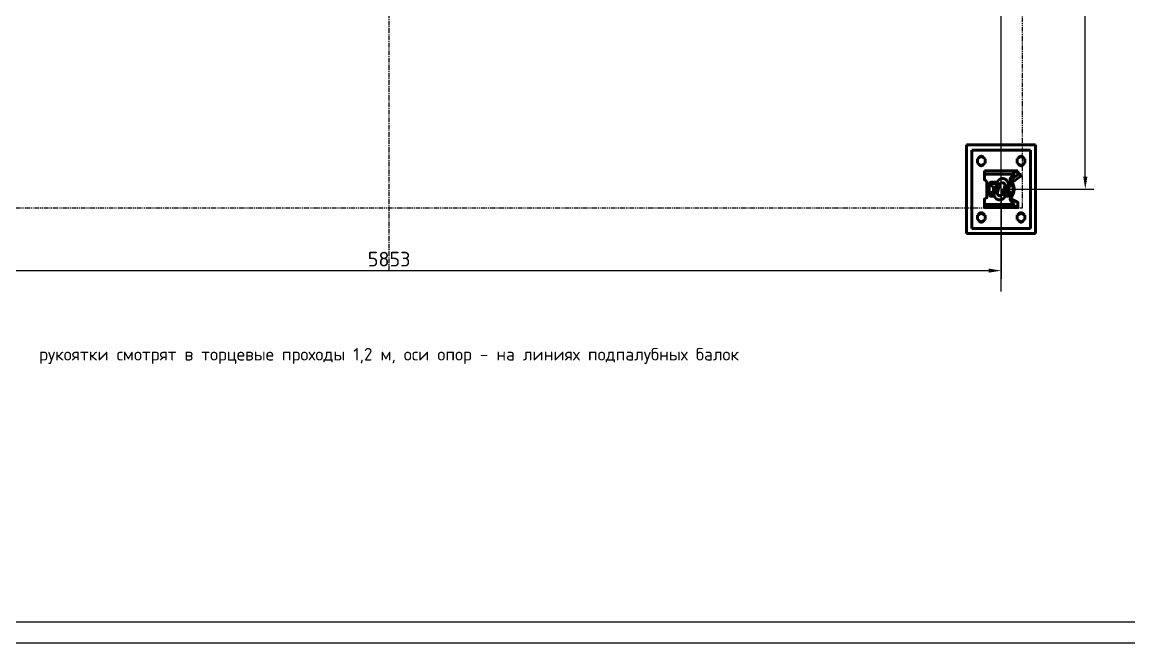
# Model space of a CAD drawing. Header units: millimetres. Extents: x 0 to 1682, y 0 to 1188.
# Drawn here: x 345 to 874, y 0 to 297 of the extents above; entities that cross this region are included whole.
import ezdxf
from ezdxf.enums import TextEntityAlignment as Align

# ---------------------------------------------------------------- set-up
doc = ezdxf.new("R2010")
doc.units = ezdxf.units.MM
doc.header["$LTSCALE"] = 0.7
doc.linetypes.add('CENTER', pattern=[5.08, 3.175, -0.635, 0.635, -0.635])
doc.linetypes.add('PHANTOM', pattern=[6.35, 3.175, -0.635, 0.635, -0.635, 0.635, -0.635])
for name, color, linetype in [('00_РАМКА', 7, 'Continuous'), ('08_ТЕКСТ', 7, 'Continuous'), ('09_РАЗМЕРЫ', 7, 'Continuous')]:
    doc.layers.add(name, color=color, linetype=linetype)
for name, color, linetype, lineweight in [('07_ОСИ', 2, 'CENTER', 18), ('20_ВИДИМЫЕ', 7, 'Continuous', 50), ('22_ТОНКИЕ', 7, 'Continuous', 18), ('24_ФАНТОМ', 7, 'PHANTOM', 18)]:
    doc.layers.add(name, color=color, linetype=linetype, lineweight=lineweight)
doc.styles.add('ГОСТ', font='isocpeur.ttf')
doc.dimstyles.new('ГОСТ', dxfattribs={"dimscale": 2, "dimtxt": 3.5, "dimasz": 3, "dimexe": 2, "dimexo": 0, "dimgap": 1, "dimtad": 1, "dimdec": 1, "dimtxsty": 'ГОСТ', "dimcen": 2.5, "dimclrd": 7, "dimclre": 7, "dimclrt": 7, "dimazin": 3, "dimtfac": 1, "dimtmove": 0, "dimatfit": 3, "dimarcsym": 0})

msp = doc.modelspace()

# ---------------------------------------------------------------- linework, layer by layer
at = {"layer": '00_РАМКА'}
for points in [[(0, 0), (1682, 0), (1682, 1188), (0, 1188)], [(40, 10), (1672, 10), (1672, 1178), (40, 1178)]]:
    msp.add_lwpolyline(points, close=True, dxfattribs=at)
at = {"layer": '07_ОСИ'}
msp.add_line((520, 178.1), (520, 481.9), dxfattribs=at)
at = {"layer": '20_ВИДИМЫЕ'}
for points in [[(796.15, 195.8), (796.15, 238.3)], [(829.15, 238.3), (796.15, 238.3)], [(829.15, 195.8), (829.15, 238.3)], [(798.65, 198.3), (798.65, 235.8)], [(826.65, 235.8), (798.65, 235.8)], [(826.65, 198.3), (826.65, 235.8)], [(803.15, 232.63), (801.35, 231.59)], [(801.35, 231.59), (801.35, 229.51)], [(801.35, 229.51), (803.15, 228.47)], [(801.92, 231.92), (801.95, 231.99), (801.98, 232.07), (802.02, 232.14), (802.06, 232.21), (802.11, 232.27), (802.16, 232.34), (802.21, 232.4), (802.27, 232.45), (802.33, 232.51), (802.39, 232.56), (802.46, 232.6), (802.53, 232.64), (802.6, 232.68), (802.68, 232.71), (802.75, 232.74), (802.83, 232.76), (802.91, 232.78), (802.99, 232.79), (803.07, 232.8), (803.15, 232.8), (803.23, 232.8), (803.31, 232.79), (803.39, 232.78), (803.47, 232.76), (803.55, 232.74), (803.62, 232.71), (803.7, 232.68), (803.77, 232.64), (803.84, 232.6), (803.91, 232.56), (803.97, 232.51), (804.03, 232.45), (804.09, 232.4), (804.14, 232.34), (804.19, 232.27), (804.24, 232.21), (804.28, 232.14), (804.32, 232.07), (804.35, 231.99), (804.38, 231.92)], [(804.38, 229.18), (804.35, 229.11), (804.32, 229.03), (804.28, 228.96), (804.24, 228.89), (804.19, 228.83), (804.14, 228.76), (804.09, 228.7), (804.03, 228.65), (803.97, 228.59), (803.91, 228.54), (803.84, 228.5), (803.77, 228.46), (803.7, 228.42), (803.62, 228.39), (803.55, 228.36), (803.47, 228.34), (803.39, 228.32), (803.31, 228.31), (803.23, 228.3), (803.15, 228.3), (803.07, 228.3), (802.99, 228.31), (802.91, 228.32), (802.83, 228.34), (802.75, 228.36), (802.68, 228.39), (802.6, 228.42), (802.53, 228.46), (802.46, 228.5), (802.39, 228.54), (802.33, 228.59), (802.27, 228.65), (802.21, 228.7), (802.16, 228.76), (802.11, 228.83), (802.06, 228.89), (802.02, 228.96), (801.98, 229.03), (801.95, 229.11), (801.92, 229.18)], [(804.95, 231.59), (803.15, 232.63)], [(803.15, 228.47), (804.95, 229.51)], [(804.95, 229.51), (804.95, 231.59)], [(822.15, 232.63), (820.35, 231.59)], [(820.35, 231.59), (820.35, 229.51)], [(820.35, 229.51), (822.15, 228.47)], [(820.92, 231.92), (820.95, 231.99), (820.98, 232.07), (821.02, 232.14), (821.06, 232.21), (821.11, 232.27), (821.16, 232.34), (821.21, 232.4), (821.27, 232.45), (821.33, 232.51), (821.39, 232.56), (821.46, 232.6), (821.53, 232.64), (821.6, 232.68), (821.68, 232.71), (821.75, 232.74), (821.83, 232.76), (821.91, 232.78), (821.99, 232.79), (822.07, 232.8), (822.15, 232.8), (822.23, 232.8), (822.31, 232.79), (822.39, 232.78), (822.47, 232.76), (822.55, 232.74), (822.62, 232.71), (822.7, 232.68), (822.77, 232.64), (822.84, 232.6), (822.91, 232.56), (822.97, 232.51), (823.03, 232.45), (823.09, 232.4), (823.14, 232.34), (823.19, 232.27), (823.24, 232.21), (823.28, 232.14), (823.32, 232.07), (823.35, 231.99), (823.38, 231.92)], [(823.38, 229.18), (823.35, 229.11), (823.32, 229.03), (823.28, 228.96), (823.24, 228.89), (823.19, 228.83), (823.14, 228.76), (823.09, 228.7), (823.03, 228.65), (822.97, 228.59), (822.91, 228.54), (822.84, 228.5), (822.77, 228.46), (822.7, 228.42), (822.62, 228.39), (822.55, 228.36), (822.47, 228.34), (822.39, 228.32), (822.31, 228.31), (822.23, 228.3), (822.15, 228.3), (822.07, 228.3), (821.99, 228.31), (821.91, 228.32), (821.83, 228.34), (821.75, 228.36), (821.68, 228.39), (821.6, 228.42), (821.53, 228.46), (821.46, 228.5), (821.39, 228.54), (821.33, 228.59), (821.27, 228.65), (821.21, 228.7), (821.16, 228.76), (821.11, 228.83), (821.06, 228.89), (821.02, 228.96), (820.98, 229.03), (820.95, 229.11), (820.92, 229.18)], [(823.95, 231.59), (822.15, 232.63)], [(822.15, 228.47), (823.95, 229.51)], [(823.95, 229.51), (823.95, 231.59)], [(804.65, 225.69), (804.65, 225.72), (804.65, 225.75), (804.65, 225.77), (804.65, 225.79), (804.65, 225.8), (804.65, 225.8)], [(804.65, 225.8), (820.65, 225.8)], [(804.65, 224.31), (804.65, 225.69)], [(804.65, 224.21), (804.65, 224.23), (804.65, 224.26), (804.65, 224.28), (804.65, 224.29), (804.65, 224.3), (804.65, 224.31)], [(804.65, 224.31), (818.65, 224.31)], [(804.65, 221.66), (804.65, 224.21)], [(817.17, 221.29), (817.12, 221.35), (817.08, 221.42), (817.04, 221.49), (817.01, 221.57), (816.98, 221.65), (816.97, 221.73), (816.96, 221.81), (816.96, 221.89), (816.97, 221.97), (816.99, 222.05), (817.01, 222.13), (817.05, 222.2), (817.09, 222.27), (817.14, 222.34), (817.19, 222.4)], [(817.08, 222.27), (817.09, 222.27), (817.09, 222.27), (817.09, 222.27), (817.09, 222.27), (817.09, 222.28), (817.09, 222.28)], [(817.11, 222.3), (817.11, 222.3), (817.11, 222.3), (817.11, 222.3), (817.11, 222.31), (817.11, 222.31), (817.12, 222.31)], [(817.13, 222.33), (817.13, 222.33), (817.13, 222.33), (817.14, 222.34), (817.14, 222.34), (817.14, 222.34), (817.14, 222.34)], [(817.15, 221.32), (821.41, 224.53)], [(817.15, 222.36), (817.16, 222.36), (817.16, 222.36), (817.16, 222.37), (817.16, 222.37), (817.17, 222.37), (817.17, 222.37)], [(818.65, 223.86), (817.19, 222.4)], [(817.99, 220.2), (822.26, 223.41)], [(818.65, 225.24), (818.65, 225.26), (818.66, 225.27), (818.68, 225.29), (818.7, 225.3), (818.73, 225.31), (818.75, 225.31)], [(818.65, 225.24), (818.65, 224.31)], [(818.65, 224.31), (818.65, 224.3), (818.65, 224.29), (818.65, 224.28), (818.65, 224.26), (818.65, 224.23), (818.65, 224.21)], [(818.65, 224.21), (818.65, 223.86)], [(818.75, 223.82), (818.73, 223.83), (818.7, 223.84), (818.68, 223.85), (818.66, 223.85), (818.65, 223.86), (818.65, 223.86)], [(818.75, 225.31), (820.65, 225.31)], [(820.65, 225.69), (820.65, 225.72), (820.65, 225.75), (820.65, 225.77), (820.65, 225.79), (820.65, 225.8), (820.65, 225.8)], [(820.65, 225.69), (820.65, 225.31)], [(820.65, 225.31), (820.65, 223.95)], [(821.41, 224.53), (821.42, 224.52), (821.44, 224.49), (821.48, 224.44), (821.52, 224.38), (821.58, 224.31), (821.65, 224.22), (821.72, 224.12), (821.8, 224.02), (821.87, 223.92), (821.95, 223.82), (822.02, 223.72), (822.09, 223.63), (822.14, 223.56), (822.19, 223.5), (822.22, 223.45), (822.25, 223.42), (822.26, 223.41)], [(804.65, 221.66), (804.66, 221.6), (804.67, 221.54), (804.7, 221.48), (804.74, 221.43), (804.78, 221.39), (804.83, 221.35)], [(804.83, 221.35), (805.38, 221.05)], [(805.85, 221.05), (805.38, 221.05)], [(805.85, 213.26), (805.85, 221.05)], [(807.18, 214.13), (807.15, 214.2), (807.11, 214.27), (807.07, 214.34), (807.04, 214.41), (807.01, 214.48), (806.97, 214.56), (806.94, 214.63), (806.91, 214.71), (806.88, 214.78), (806.85, 214.85), (806.82, 214.93), (806.8, 215.01), (806.77, 215.08), (806.75, 215.16), (806.72, 215.23), (806.7, 215.31), (806.68, 215.39), (806.66, 215.46), (806.64, 215.54), (806.62, 215.62), (806.6, 215.7), (806.58, 215.78), (806.57, 215.86), (806.55, 215.93), (806.54, 216.01), (806.52, 216.09), (806.51, 216.17), (806.5, 216.25), (806.49, 216.33), (806.48, 216.41), (806.48, 216.49), (806.47, 216.57), (806.46, 216.65), (806.46, 216.73), (806.45, 216.81), (806.45, 216.89), (806.45, 216.97), (806.45, 217.05), (806.45, 217.13), (806.45, 217.21), (806.45, 217.29), (806.46, 217.37), (806.46, 217.45), (806.47, 217.53), (806.48, 217.61), (806.48, 217.69), (806.49, 217.77), (806.5, 217.85), (806.51, 217.93), (806.52, 218.01), (806.54, 218.09), (806.55, 218.17), (806.57, 218.24), (806.58, 218.32), (806.6, 218.4), (806.62, 218.48), (806.64, 218.56), (806.66, 218.64), (806.68, 218.71), (806.7, 218.79), (806.72, 218.87), (806.75, 218.94), (806.77, 219.02), (806.8, 219.09), (806.82, 219.17), (806.85, 219.25), (806.88, 219.32), (806.91, 219.39), (806.94, 219.47), (806.97, 219.54), (807.01, 219.62), (807.04, 219.69), (807.07, 219.76), (807.11, 219.83), (807.15, 219.9), (807.18, 219.97)], [(807.15, 218.88), (807.12, 218.8), (807.1, 218.72), (807.07, 218.64), (807.05, 218.57), (807.03, 218.49), (807.01, 218.41), (806.99, 218.33), (806.98, 218.25), (806.96, 218.17), (806.94, 218.09), (806.93, 218.01), (806.92, 217.94), (806.91, 217.86), (806.9, 217.78), (806.89, 217.69), (806.88, 217.61), (806.87, 217.53), (806.86, 217.45), (806.86, 217.37), (806.86, 217.29), (806.85, 217.21), (806.85, 217.13), (806.85, 217.05), (806.85, 216.97), (806.85, 216.89), (806.86, 216.81), (806.86, 216.73), (806.86, 216.65), (806.87, 216.57), (806.88, 216.49), (806.89, 216.41), (806.9, 216.32), (806.91, 216.24), (806.92, 216.16), (806.93, 216.09), (806.94, 216.01), (806.96, 215.93), (806.98, 215.85), (806.99, 215.77), (807.01, 215.69), (807.03, 215.61), (807.05, 215.53), (807.07, 215.46), (807.1, 215.38), (807.12, 215.3), (807.15, 215.22)], [(807.15, 218.88), (807.16, 218.93), (807.18, 218.97), (807.19, 219.01), (807.2, 219.04), (807.21, 219.06), (807.21, 219.07)], [(807.18, 219.97), (807.22, 220.04), (807.27, 220.11), (807.33, 220.17), (807.38, 220.23), (807.45, 220.28), (807.51, 220.32), (807.59, 220.36), (807.66, 220.39), (807.74, 220.42), (807.82, 220.44), (807.9, 220.45), (807.98, 220.45)], [(807.21, 219.07), (807.24, 219.15), (807.28, 219.23), (807.31, 219.31), (807.34, 219.39), (807.38, 219.47), (807.42, 219.55), (807.46, 219.63), (807.5, 219.71), (807.54, 219.79)], [(807.39, 218.97), (807.36, 218.98), (807.33, 219), (807.3, 219.02), (807.27, 219.03), (807.24, 219.05), (807.21, 219.07)], [(807.71, 219.69), (807.67, 219.61), (807.63, 219.53), (807.59, 219.46), (807.56, 219.38), (807.52, 219.29), (807.48, 219.21), (807.45, 219.13), (807.42, 219.05), (807.39, 218.97)], [(808.83, 218.14), (807.39, 218.97)], [(807.54, 219.79), (807.59, 219.86), (807.65, 219.93), (807.72, 219.98), (807.8, 220.02), (807.89, 220.04), (807.98, 220.05)], [(807.98, 219.85), (807.92, 219.85), (807.87, 219.83), (807.82, 219.81), (807.78, 219.78), (807.74, 219.74), (807.71, 219.69)], [(807.98, 220.45), (810.83, 220.45)], [(807.98, 220.05), (810.7, 220.05)], [(810.64, 219.85), (807.98, 219.85)], [(808.83, 218.14), (808.87, 218.11), (808.91, 218.07), (808.94, 218.03), (808.96, 217.98), (808.97, 217.93), (808.98, 217.88)], [(808.98, 216.22), (808.98, 217.88)], [(809.37, 215.39), (810.74, 220.2)], [(810.74, 220.2), (810.77, 220.27), (810.79, 220.35), (810.82, 220.43), (810.85, 220.5), (810.88, 220.58), (810.92, 220.65), (810.96, 220.72), (810.99, 220.79), (811.04, 220.86), (811.08, 220.93), (811.12, 221), (811.17, 221.06), (811.22, 221.13), (811.27, 221.19), (811.32, 221.25), (811.38, 221.31), (811.43, 221.37), (811.49, 221.42), (811.55, 221.48), (811.61, 221.53), (811.68, 221.58), (811.74, 221.63), (811.81, 221.68), (811.87, 221.72), (811.94, 221.76), (812.01, 221.8), (812.08, 221.84), (812.16, 221.88), (812.23, 221.91), (812.3, 221.95), (812.38, 221.98), (812.45, 222), (812.53, 222.03), (812.61, 222.05), (812.69, 222.07), (812.76, 222.09), (812.84, 222.11), (812.92, 222.12), (813, 222.13), (813.08, 222.14), (813.16, 222.15), (813.24, 222.15), (813.33, 222.15), (813.41, 222.15), (813.49, 222.15), (813.57, 222.14), (813.65, 222.14), (813.73, 222.12), (813.81, 222.11), (813.89, 222.1), (813.97, 222.08), (814.04, 222.06), (814.12, 222.04), (814.2, 222.01), (814.28, 221.99), (814.35, 221.96), (814.42, 221.93), (814.5, 221.89), (814.57, 221.86), (814.64, 221.82), (814.71, 221.78), (814.78, 221.74), (814.85, 221.69), (814.92, 221.65), (814.98, 221.6), (815.04, 221.55), (815.11, 221.5), (815.17, 221.44), (815.22, 221.39), (815.28, 221.33), (815.34, 221.27), (815.39, 221.21), (815.44, 221.15), (815.49, 221.08), (815.54, 221.02), (815.58, 220.95), (815.63, 220.88), (815.67, 220.81), (815.71, 220.74), (815.75, 220.67), (815.78, 220.6), (815.82, 220.53), (815.85, 220.45), (815.88, 220.38), (815.9, 220.3), (815.93, 220.22), (815.95, 220.15), (815.97, 220.07), (815.99, 219.99), (816, 219.91), (816.01, 219.83), (816.02, 219.75), (816.03, 219.67), (816.04, 219.59), (816.04, 219.51), (816.04, 219.43), (816.04, 219.35), (816.03, 219.26), (816.03, 219.18), (816.02, 219.1), (816, 219.02), (815.99, 218.94), (815.97, 218.87), (815.96, 218.79), (815.93, 218.71)], [(810.74, 220.2), (810.81, 220.15), (810.87, 220.1), (810.93, 220.05), (810.99, 219.99), (811.05, 219.94), (811.12, 219.89), (811.18, 219.84), (811.24, 219.79), (811.3, 219.74), (811.36, 219.69), (811.43, 219.64), (811.49, 219.59), (811.55, 219.54), (811.61, 219.49), (811.68, 219.44), (811.74, 219.39), (811.8, 219.34), (811.86, 219.29), (811.92, 219.23)], [(810.88, 215.58), (811.92, 219.23)], [(811.92, 219.23), (811.95, 219.31), (811.98, 219.39), (812.01, 219.46), (812.05, 219.53), (812.1, 219.6), (812.14, 219.67), (812.2, 219.73), (812.25, 219.79), (812.31, 219.85), (812.37, 219.9), (812.44, 219.95), (812.51, 219.99), (812.58, 220.03), (812.65, 220.07), (812.73, 220.1), (812.81, 220.12), (812.89, 220.14), (812.97, 220.16), (813.05, 220.17), (813.13, 220.18), (813.21, 220.18), (813.29, 220.17), (813.37, 220.16), (813.45, 220.15), (813.53, 220.13), (813.61, 220.1), (813.69, 220.07), (813.76, 220.04), (813.83, 220), (813.9, 219.95), (813.97, 219.91), (814.03, 219.85), (814.09, 219.8), (814.15, 219.74), (814.2, 219.68), (814.25, 219.61), (814.29, 219.54), (814.33, 219.47), (814.36, 219.4), (814.4, 219.32), (814.42, 219.24), (814.44, 219.16), (814.46, 219.08), (814.47, 219), (814.47, 218.92), (814.47, 218.84), (814.47, 218.76), (814.46, 218.68), (814.44, 218.6), (814.42, 218.52)], [(814.42, 218.52), (813.38, 214.87)], [(815.93, 218.71), (815.85, 218.7), (815.78, 218.69), (815.7, 218.68), (815.62, 218.67), (815.54, 218.66), (815.46, 218.65), (815.38, 218.64), (815.3, 218.63), (815.22, 218.62), (815.14, 218.61), (815.06, 218.6), (814.98, 218.59), (814.9, 218.58), (814.82, 218.57), (814.74, 218.56), (814.66, 218.55), (814.58, 218.54), (814.5, 218.53), (814.42, 218.52)], [(815.93, 218.71), (814.56, 213.9)], [(815.85, 220.45), (817.32, 220.45)], [(815.97, 220.05), (817.32, 220.05)], [(817.32, 219.85), (816.01, 219.85)], [(816.32, 217.88), (816.33, 217.93), (816.34, 217.98), (816.36, 218.03), (816.39, 218.07), (816.43, 218.11), (816.47, 218.14)], [(816.32, 216.22), (816.32, 217.88)], [(816.47, 218.14), (817.91, 218.97)], [(816.99, 222.06), (816.99, 222.06), (816.99, 222.07), (816.99, 222.07), (817, 222.08), (817, 222.08), (817, 222.09)], [(817.01, 222.1), (817.01, 222.11), (817.01, 222.11), (817.01, 222.11), (817.01, 222.11), (817.01, 222.11), (817.01, 222.12)], [(817.02, 222.14), (817.02, 222.14), (817.02, 222.14), (817.02, 222.14), (817.02, 222.14), (817.02, 222.15), (817.02, 222.15)], [(817.03, 222.17), (817.03, 222.17), (817.03, 222.17), (817.03, 222.17), (817.04, 222.18), (817.04, 222.18), (817.04, 222.18)], [(817.05, 222.2), (817.05, 222.2), (817.05, 222.2), (817.05, 222.21), (817.05, 222.21), (817.05, 222.21), (817.05, 222.21)], [(817.06, 222.23), (817.07, 222.23), (817.07, 222.24), (817.07, 222.24), (817.07, 222.24), (817.07, 222.24), (817.07, 222.25)], [(817.17, 221.29), (817.23, 221.23), (817.28, 221.17), (817.34, 221.11), (817.39, 221.05), (817.44, 220.98), (817.49, 220.92), (817.54, 220.86), (817.59, 220.79), (817.64, 220.73), (817.69, 220.66), (817.74, 220.6), (817.78, 220.53), (817.83, 220.46), (817.87, 220.39), (817.91, 220.33), (817.96, 220.26), (818, 220.19), (818.04, 220.12), (818.08, 220.05), (818.12, 219.97)], [(817.32, 220.45), (817.4, 220.45), (817.48, 220.44), (817.56, 220.42), (817.64, 220.39), (817.71, 220.36), (817.79, 220.32), (817.85, 220.28), (817.92, 220.23), (817.97, 220.17), (818.03, 220.11), (818.08, 220.04), (818.12, 219.97)], [(817.32, 220.05), (817.41, 220.04), (817.5, 220.02), (817.58, 219.98), (817.65, 219.93), (817.71, 219.86), (817.76, 219.79)], [(817.59, 219.69), (817.56, 219.74), (817.52, 219.78), (817.48, 219.81), (817.43, 219.83), (817.38, 219.85), (817.32, 219.85)], [(817.9, 222), (817.82, 221.96), (817.75, 221.91), (817.69, 221.85), (817.63, 221.79), (817.58, 221.73), (817.53, 221.65), (817.5, 221.58)], [(817.91, 218.97), (817.88, 219.05), (817.85, 219.13), (817.82, 219.21), (817.78, 219.29), (817.74, 219.38), (817.71, 219.46), (817.67, 219.53), (817.63, 219.61), (817.59, 219.69)], [(817.76, 219.79), (817.8, 219.71), (817.84, 219.63), (817.88, 219.55), (817.92, 219.47), (817.96, 219.39), (817.99, 219.31), (818.02, 219.23), (818.06, 219.15), (818.09, 219.07)], [(817.9, 222), (818.3, 222.18)], [(818.09, 219.07), (818.06, 219.05), (818.03, 219.03), (818, 219.02), (817.97, 219), (817.94, 218.98), (817.91, 218.97)], [(818.09, 219.07), (818.09, 219.06), (818.1, 219.04), (818.11, 219.01), (818.12, 218.97), (818.14, 218.93), (818.15, 218.88)], [(818.12, 219.97), (818.15, 219.9), (818.19, 219.83), (818.23, 219.76), (818.26, 219.69), (818.29, 219.62), (818.33, 219.54), (818.36, 219.47), (818.39, 219.39), (818.42, 219.32), (818.45, 219.25), (818.48, 219.17), (818.5, 219.09), (818.53, 219.02), (818.55, 218.94), (818.58, 218.87), (818.6, 218.79), (818.62, 218.71), (818.64, 218.64), (818.66, 218.56), (818.68, 218.48), (818.7, 218.4), (818.72, 218.32), (818.73, 218.24), (818.75, 218.17), (818.76, 218.09), (818.78, 218.01), (818.79, 217.93), (818.8, 217.85), (818.81, 217.77), (818.82, 217.69), (818.82, 217.61), (818.83, 217.53), (818.84, 217.45), (818.84, 217.37), (818.85, 217.29), (818.85, 217.21), (818.85, 217.13), (818.85, 217.05), (818.85, 216.97), (818.85, 216.89), (818.85, 216.81), (818.84, 216.73), (818.84, 216.65), (818.83, 216.57), (818.82, 216.49), (818.82, 216.41), (818.81, 216.33), (818.8, 216.25), (818.79, 216.17), (818.78, 216.09), (818.76, 216.01), (818.75, 215.93), (818.73, 215.86), (818.72, 215.78), (818.7, 215.7), (818.68, 215.62), (818.66, 215.54), (818.64, 215.46), (818.62, 215.39), (818.6, 215.31), (818.58, 215.23), (818.55, 215.16), (818.53, 215.08), (818.5, 215.01), (818.48, 214.93), (818.45, 214.85), (818.42, 214.78), (818.39, 214.71), (818.36, 214.63), (818.33, 214.56), (818.29, 214.48), (818.26, 214.41), (818.23, 214.34), (818.19, 214.27), (818.15, 214.2), (818.12, 214.13)], [(818.15, 218.88), (818.18, 218.8), (818.2, 218.72), (818.23, 218.64), (818.25, 218.57), (818.27, 218.49), (818.29, 218.41), (818.31, 218.33), (818.32, 218.25), (818.34, 218.17), (818.36, 218.09), (818.37, 218.01), (818.38, 217.94), (818.39, 217.86), (818.4, 217.78), (818.41, 217.69), (818.42, 217.61), (818.43, 217.53), (818.44, 217.45), (818.44, 217.37), (818.44, 217.29), (818.45, 217.21), (818.45, 217.13), (818.45, 217.05), (818.45, 216.97), (818.45, 216.89), (818.44, 216.81), (818.44, 216.73), (818.44, 216.65), (818.43, 216.57), (818.42, 216.49), (818.41, 216.41), (818.4, 216.32), (818.39, 216.24), (818.38, 216.16), (818.37, 216.09), (818.36, 216.01), (818.34, 215.93), (818.32, 215.85), (818.31, 215.77), (818.29, 215.69), (818.27, 215.61), (818.25, 215.53), (818.23, 215.46), (818.2, 215.38), (818.18, 215.3), (818.15, 215.22)], [(804.83, 212.5), (804.78, 212.46), (804.74, 212.42), (804.7, 212.37), (804.67, 212.31), (804.66, 212.25), (804.65, 212.19)], [(804.65, 209.89), (804.65, 212.19)], [(805.67, 212.95), (804.83, 212.5)], [(805.85, 213.26), (805.84, 213.2), (805.83, 213.14), (805.8, 213.08), (805.76, 213.03), (805.72, 212.99), (805.67, 212.95)], [(807.21, 215.03), (807.21, 215.04), (807.2, 215.06), (807.19, 215.09), (807.18, 215.13), (807.16, 215.17), (807.15, 215.22)], [(807.98, 213.65), (807.9, 213.65), (807.82, 213.66), (807.74, 213.68), (807.66, 213.71), (807.59, 213.74), (807.51, 213.78), (807.45, 213.82), (807.38, 213.87), (807.33, 213.93), (807.27, 213.99), (807.22, 214.06), (807.18, 214.13)], [(807.21, 215.03), (807.24, 215.05), (807.27, 215.07), (807.3, 215.08), (807.33, 215.1), (807.36, 215.12), (807.39, 215.13)], [(807.54, 214.31), (807.5, 214.39), (807.46, 214.47), (807.42, 214.55), (807.38, 214.63), (807.34, 214.71), (807.31, 214.79), (807.28, 214.87), (807.24, 214.95), (807.21, 215.03)], [(807.39, 215.13), (808.83, 215.96)], [(807.39, 215.13), (807.42, 215.05), (807.45, 214.97), (807.48, 214.89), (807.52, 214.81), (807.56, 214.72), (807.59, 214.64), (807.63, 214.57), (807.67, 214.49), (807.71, 214.41)], [(807.98, 214.05), (807.89, 214.06), (807.8, 214.08), (807.72, 214.12), (807.65, 214.17), (807.59, 214.24), (807.54, 214.31)], [(807.71, 214.41), (807.74, 214.36), (807.78, 214.32), (807.82, 214.29), (807.87, 214.27), (807.92, 214.25), (807.98, 214.25)], [(807.98, 214.25), (809.29, 214.25)], [(809.33, 214.05), (807.98, 214.05)], [(809.45, 213.65), (807.98, 213.65)], [(808.98, 216.22), (808.97, 216.17), (808.96, 216.12), (808.94, 216.07), (808.91, 216.03), (808.87, 215.99), (808.83, 215.96)], [(814.56, 213.9), (814.53, 213.83), (814.51, 213.75), (814.48, 213.67), (814.45, 213.6), (814.42, 213.52), (814.38, 213.45), (814.34, 213.38), (814.31, 213.31), (814.26, 213.24), (814.22, 213.17), (814.18, 213.1), (814.13, 213.04), (814.08, 212.97), (814.03, 212.91), (813.98, 212.85), (813.92, 212.79), (813.87, 212.73), (813.81, 212.68), (813.75, 212.62), (813.69, 212.57), (813.62, 212.52), (813.56, 212.47), (813.49, 212.42), (813.43, 212.38), (813.36, 212.34), (813.29, 212.3), (813.22, 212.26), (813.14, 212.22), (813.07, 212.19), (813, 212.15), (812.92, 212.12), (812.85, 212.1), (812.77, 212.07), (812.69, 212.05), (812.61, 212.03), (812.54, 212.01), (812.46, 211.99), (812.38, 211.98), (812.3, 211.97), (812.22, 211.96), (812.14, 211.95), (812.06, 211.95), (811.97, 211.95), (811.89, 211.95), (811.81, 211.95), (811.73, 211.96), (811.65, 211.96), (811.57, 211.98), (811.49, 211.99), (811.41, 212), (811.33, 212.02), (811.26, 212.04), (811.18, 212.06), (811.1, 212.09), (811.02, 212.11), (810.95, 212.14), (810.88, 212.17), (810.8, 212.21), (810.73, 212.24), (810.66, 212.28), (810.59, 212.32), (810.52, 212.36), (810.45, 212.41), (810.38, 212.45), (810.32, 212.5), (810.26, 212.55), (810.19, 212.6), (810.13, 212.66), (810.08, 212.71), (810.02, 212.77), (809.96, 212.83), (809.91, 212.89), (809.86, 212.95), (809.81, 213.02), (809.76, 213.08), (809.72, 213.15), (809.67, 213.22), (809.63, 213.29), (809.59, 213.36), (809.55, 213.43), (809.52, 213.5), (809.48, 213.57), (809.45, 213.65), (809.42, 213.72), (809.4, 213.8), (809.37, 213.88), (809.35, 213.95), (809.33, 214.03), (809.31, 214.11), (809.3, 214.19), (809.29, 214.27), (809.28, 214.35), (809.27, 214.43), (809.26, 214.51), (809.26, 214.59), (809.26, 214.67), (809.26, 214.75), (809.27, 214.84), (809.27, 214.92), (809.28, 215), (809.3, 215.08), (809.31, 215.16), (809.33, 215.23), (809.34, 215.31), (809.37, 215.39)], [(809.37, 215.39), (809.45, 215.4), (809.52, 215.41), (809.6, 215.42), (809.68, 215.43), (809.76, 215.44), (809.84, 215.45), (809.92, 215.46), (810, 215.47), (810.08, 215.48), (810.16, 215.49), (810.24, 215.5), (810.32, 215.51), (810.4, 215.52), (810.48, 215.53), (810.56, 215.54), (810.64, 215.55), (810.72, 215.56), (810.8, 215.57), (810.88, 215.58)], [(813.38, 214.87), (813.35, 214.79), (813.32, 214.71), (813.29, 214.64), (813.25, 214.57), (813.2, 214.5), (813.16, 214.43), (813.1, 214.37), (813.05, 214.31), (812.99, 214.25), (812.93, 214.2), (812.86, 214.15), (812.79, 214.11), (812.72, 214.07), (812.65, 214.03), (812.57, 214), (812.49, 213.98), (812.41, 213.96), (812.33, 213.94), (812.25, 213.93), (812.17, 213.92), (812.09, 213.92), (812.01, 213.93), (811.93, 213.94), (811.85, 213.95), (811.77, 213.97), (811.69, 214), (811.61, 214.03), (811.54, 214.06), (811.47, 214.1), (811.4, 214.15), (811.33, 214.19), (811.27, 214.25), (811.21, 214.3), (811.15, 214.36), (811.1, 214.42), (811.05, 214.49), (811.01, 214.56), (810.97, 214.63), (810.94, 214.7), (810.9, 214.78), (810.88, 214.86), (810.86, 214.94), (810.84, 215.02), (810.83, 215.1), (810.83, 215.18), (810.83, 215.26), (810.83, 215.34), (810.84, 215.42), (810.86, 215.5), (810.88, 215.58)], [(814.56, 213.9), (814.49, 213.95), (814.43, 214), (814.37, 214.05), (814.31, 214.11), (814.25, 214.16), (814.18, 214.21), (814.12, 214.26), (814.06, 214.31), (814, 214.36), (813.94, 214.41), (813.87, 214.46), (813.81, 214.51), (813.75, 214.56), (813.69, 214.61), (813.62, 214.66), (813.56, 214.71), (813.5, 214.76), (813.44, 214.81), (813.38, 214.87)], [(817.32, 213.65), (814.47, 213.65)], [(814.86, 214.05), (814.6, 214.05)], [(814.66, 214.25), (815.02, 214.25)], [(815.02, 214.25), (814.86, 214.05)], [(817.32, 214.05), (814.86, 214.05)], [(816.12, 215.64), (815.02, 214.25)], [(817.61, 214.46), (816.12, 215.64)], [(816.47, 215.96), (816.43, 215.99), (816.39, 216.03), (816.36, 216.07), (816.34, 216.12), (816.33, 216.17), (816.32, 216.22)], [(817.91, 215.13), (816.47, 215.96)], [(817.19, 211.7), (817.14, 211.76), (817.09, 211.83), (817.05, 211.9), (817.01, 211.97), (816.99, 212.05), (816.97, 212.13), (816.96, 212.21), (816.96, 212.29), (816.97, 212.37), (816.98, 212.45), (817.01, 212.53), (817.04, 212.61), (817.08, 212.68), (817.12, 212.75), (817.17, 212.81)], [(817, 212.02), (816.99, 212.03), (816.99, 212.03), (816.99, 212.03), (816.99, 212.04), (816.99, 212.04), (816.99, 212.04)], [(817.01, 211.99), (817.01, 212), (817, 212), (817, 212), (817, 212), (817, 212.01), (817, 212.01)], [(817.02, 211.96), (817.02, 211.96), (817.02, 211.96), (817.02, 211.97), (817.02, 211.97), (817.01, 211.97), (817.01, 211.97)], [(817.03, 211.93), (817.03, 211.93), (817.03, 211.93), (817.03, 211.93), (817.03, 211.94), (817.03, 211.94), (817.03, 211.94)], [(817.05, 211.89), (817.05, 211.89), (817.05, 211.9), (817.05, 211.9), (817.05, 211.9), (817.04, 211.91), (817.04, 211.91)], [(817.07, 211.86), (817.07, 211.86), (817.07, 211.86), (817.07, 211.86), (817.06, 211.87), (817.06, 211.87), (817.06, 211.87)], [(817.09, 211.82), (817.09, 211.82), (817.09, 211.83), (817.09, 211.83), (817.09, 211.83), (817.08, 211.84), (817.08, 211.84)], [(817.11, 211.79), (817.11, 211.79), (817.11, 211.8), (817.11, 211.8), (817.11, 211.8), (817.11, 211.8), (817.1, 211.81)], [(817.14, 211.76), (817.14, 211.76), (817.13, 211.76), (817.13, 211.77), (817.13, 211.77), (817.13, 211.77), (817.13, 211.77)], [(817.17, 211.73), (817.16, 211.73), (817.16, 211.73), (817.16, 211.74), (817.16, 211.74), (817.15, 211.74), (817.15, 211.74)], [(818.12, 214.13), (818.08, 214.05), (818.04, 213.98), (818, 213.91), (817.96, 213.84), (817.91, 213.77), (817.87, 213.71), (817.83, 213.64), (817.78, 213.57), (817.74, 213.5), (817.69, 213.44), (817.64, 213.37), (817.59, 213.31), (817.54, 213.24), (817.49, 213.18), (817.44, 213.12), (817.39, 213.05), (817.34, 212.99), (817.28, 212.93), (817.23, 212.87), (817.17, 212.81)], [(817.19, 211.7), (818.65, 210.24)], [(817.32, 214.05), (817.41, 214.06), (817.5, 214.08), (817.58, 214.12), (817.65, 214.17), (817.71, 214.24), (817.76, 214.31)], [(818.12, 214.13), (818.08, 214.06), (818.03, 213.99), (817.97, 213.93), (817.92, 213.87), (817.85, 213.82), (817.79, 213.78), (817.71, 213.74), (817.64, 213.71), (817.56, 213.68), (817.48, 213.66), (817.4, 213.65), (817.32, 213.65)], [(817.6, 213.31), (817.55, 213.24), (817.51, 213.17), (817.48, 213.09), (817.46, 213.01), (817.44, 212.93), (817.43, 212.84), (817.44, 212.76), (817.45, 212.68), (817.47, 212.6), (817.5, 212.52), (817.53, 212.44), (817.58, 212.37), (817.63, 212.3), (817.69, 212.24), (817.75, 212.19), (817.82, 212.14), (817.9, 212.1)], [(817.61, 214.46), (817.65, 214.53), (817.69, 214.6), (817.72, 214.68), (817.76, 214.75), (817.79, 214.83), (817.82, 214.9), (817.85, 214.98), (817.88, 215.06), (817.91, 215.13)], [(817.77, 214.33), (817.75, 214.35), (817.72, 214.37), (817.69, 214.4), (817.67, 214.42), (817.64, 214.44), (817.61, 214.46)], [(817.77, 214.33), (817.77, 214.33), (817.77, 214.33), (817.77, 214.32), (817.77, 214.32), (817.77, 214.32), (817.76, 214.31)], [(818.09, 215.03), (818.06, 214.95), (818.03, 214.87), (817.99, 214.79), (817.96, 214.72), (817.92, 214.64), (817.89, 214.56), (817.85, 214.48), (817.81, 214.41), (817.77, 214.33)], [(820.48, 210.9), (817.9, 212.1)], [(817.91, 215.13), (817.94, 215.12), (817.97, 215.1), (818, 215.08), (818.03, 215.07), (818.06, 215.05), (818.09, 215.03)], [(818.15, 215.22), (818.14, 215.17), (818.12, 215.13), (818.11, 215.09), (818.1, 215.06), (818.09, 215.04), (818.09, 215.03)], [(804.65, 209.79), (804.65, 209.8), (804.65, 209.81), (804.65, 209.82), (804.65, 209.84), (804.65, 209.87), (804.65, 209.89)], [(804.65, 209.79), (804.65, 208.41)], [(818.65, 209.79), (804.65, 209.79)], [(804.65, 208.3), (804.65, 208.3), (804.65, 208.31), (804.65, 208.33), (804.65, 208.35), (804.65, 208.38), (804.65, 208.41)], [(820.65, 208.3), (804.65, 208.3)], [(818.65, 210.24), (818.65, 210.24), (818.66, 210.25), (818.68, 210.25), (818.7, 210.26), (818.73, 210.27), (818.75, 210.28)], [(818.65, 210.24), (818.65, 209.89)], [(818.65, 209.89), (818.65, 209.87), (818.65, 209.84), (818.65, 209.82), (818.65, 209.81), (818.65, 209.8), (818.65, 209.79)], [(818.65, 208.86), (818.65, 209.79)], [(818.75, 208.79), (818.73, 208.79), (818.7, 208.8), (818.68, 208.81), (818.66, 208.83), (818.65, 208.84), (818.65, 208.86)], [(818.75, 208.79), (820.65, 208.79)], [(820.65, 210.63), (820.64, 210.69), (820.63, 210.74), (820.6, 210.79), (820.57, 210.84), (820.53, 210.87), (820.48, 210.9)], [(820.65, 210.63), (820.65, 208.79)], [(820.65, 208.41), (820.65, 208.79)], [(820.65, 208.41), (820.65, 208.38), (820.65, 208.35), (820.65, 208.33), (820.65, 208.31), (820.65, 208.3), (820.65, 208.3)], [(803.15, 205.63), (801.35, 204.59)], [(801.35, 204.59), (801.35, 202.51)], [(801.35, 202.51), (803.15, 201.47)], [(801.92, 204.92), (801.95, 204.99), (801.98, 205.07), (802.02, 205.14), (802.06, 205.21), (802.11, 205.27), (802.16, 205.34), (802.21, 205.4), (802.27, 205.45), (802.33, 205.51), (802.39, 205.56), (802.46, 205.6), (802.53, 205.64), (802.6, 205.68), (802.68, 205.71), (802.75, 205.74), (802.83, 205.76), (802.91, 205.78), (802.99, 205.79), (803.07, 205.8), (803.15, 205.8), (803.23, 205.8), (803.31, 205.79), (803.39, 205.78), (803.47, 205.76), (803.55, 205.74), (803.62, 205.71), (803.7, 205.68), (803.77, 205.64), (803.84, 205.6), (803.91, 205.56), (803.97, 205.51), (804.03, 205.45), (804.09, 205.4), (804.14, 205.34), (804.19, 205.27), (804.24, 205.21), (804.28, 205.14), (804.32, 205.07), (804.35, 204.99), (804.38, 204.92)], [(804.38, 202.18), (804.35, 202.11), (804.32, 202.03), (804.28, 201.96), (804.24, 201.89), (804.19, 201.83), (804.14, 201.76), (804.09, 201.7), (804.03, 201.65), (803.97, 201.59), (803.91, 201.54), (803.84, 201.5), (803.77, 201.46), (803.7, 201.42), (803.62, 201.39), (803.55, 201.36), (803.47, 201.34), (803.39, 201.32), (803.31, 201.31), (803.23, 201.3), (803.15, 201.3), (803.07, 201.3), (802.99, 201.31), (802.91, 201.32), (802.83, 201.34), (802.75, 201.36), (802.68, 201.39), (802.6, 201.42), (802.53, 201.46), (802.46, 201.5), (802.39, 201.54), (802.33, 201.59), (802.27, 201.65), (802.21, 201.7), (802.16, 201.76), (802.11, 201.83), (802.06, 201.89), (802.02, 201.96), (801.98, 202.03), (801.95, 202.11), (801.92, 202.18)], [(804.95, 204.59), (803.15, 205.63)], [(803.15, 201.47), (804.95, 202.51)], [(804.95, 202.51), (804.95, 204.59)], [(822.15, 205.63), (820.35, 204.59)], [(820.35, 204.59), (820.35, 202.51)], [(820.35, 202.51), (822.15, 201.47)], [(820.92, 204.92), (820.95, 204.99), (820.98, 205.07), (821.02, 205.14), (821.06, 205.21), (821.11, 205.27), (821.16, 205.34), (821.21, 205.4), (821.27, 205.45), (821.33, 205.51), (821.39, 205.56), (821.46, 205.6), (821.53, 205.64), (821.6, 205.68), (821.68, 205.71), (821.75, 205.74), (821.83, 205.76), (821.91, 205.78), (821.99, 205.79), (822.07, 205.8), (822.15, 205.8), (822.23, 205.8), (822.31, 205.79), (822.39, 205.78), (822.47, 205.76), (822.55, 205.74), (822.62, 205.71), (822.7, 205.68), (822.77, 205.64), (822.84, 205.6), (822.91, 205.56), (822.97, 205.51), (823.03, 205.45), (823.09, 205.4), (823.14, 205.34), (823.19, 205.27), (823.24, 205.21), (823.28, 205.14), (823.32, 205.07), (823.35, 204.99), (823.38, 204.92)], [(823.38, 202.18), (823.35, 202.11), (823.32, 202.03), (823.28, 201.96), (823.24, 201.89), (823.19, 201.83), (823.14, 201.76), (823.09, 201.7), (823.03, 201.65), (822.97, 201.59), (822.91, 201.54), (822.84, 201.5), (822.77, 201.46), (822.7, 201.42), (822.62, 201.39), (822.55, 201.36), (822.47, 201.34), (822.39, 201.32), (822.31, 201.31), (822.23, 201.3), (822.15, 201.3), (822.07, 201.3), (821.99, 201.31), (821.91, 201.32), (821.83, 201.34), (821.75, 201.36), (821.68, 201.39), (821.6, 201.42), (821.53, 201.46), (821.46, 201.5), (821.39, 201.54), (821.33, 201.59), (821.27, 201.65), (821.21, 201.7), (821.16, 201.76), (821.11, 201.83), (821.06, 201.89), (821.02, 201.96), (820.98, 202.03), (820.95, 202.11), (820.92, 202.18)], [(823.95, 204.59), (822.15, 205.63)], [(822.15, 201.47), (823.95, 202.51)], [(823.95, 202.51), (823.95, 204.59)], [(826.65, 198.3), (798.65, 198.3)], [(829.15, 195.8), (796.15, 195.8)]]:
    msp.add_lwpolyline(points, dxfattribs=at)
at = {"layer": '22_ТОНКИЕ'}
msp.add_line((812.65, 168.1), (812.65, 491.9), dxfattribs=at)
at = {"layer": '24_ФАНТОМ'}
msp.add_lwpolyline([(217.1, 208.1), (822.9, 208.1), (822.9, 451.9), (217.1, 451.9)], close=True, dxfattribs=at)

# ---------------------------------------------------------------- texts
at = {"layer": '08_ТЕКСТ', "style": 'ГОСТ'}
msp.add_text('рукоятки смотрят в торцевые проходы 1,2 м, оси опор - на линиях подпалубных балок', height=6, dxfattribs=at).set_placement((520, 138.1), align=Align.MIDDLE_CENTER)

# ---------------------------------------------------------------- dimensions: what is measured, and where the dimension line sits
at = {"layer": '09_РАЗМЕРЫ'}
msp.add_linear_dim(base=(852.9, 217.05), p1=(812.65, 217.05), p2=(812.65, 442.95), angle=90, text='2259', dimstyle='ГОСТ', override={"dimtxsty": 'ГОСТ'}, dxfattribs=at).render()
msp.add_linear_dim(base=(227.35, 178.1), p1=(227.35, 217.05), p2=(812.65, 217.05), text='5853', dimstyle='ГОСТ', override={"dimtxsty": 'ГОСТ'}, dxfattribs=at).render()

doc.saveas('drawing.dxf')
